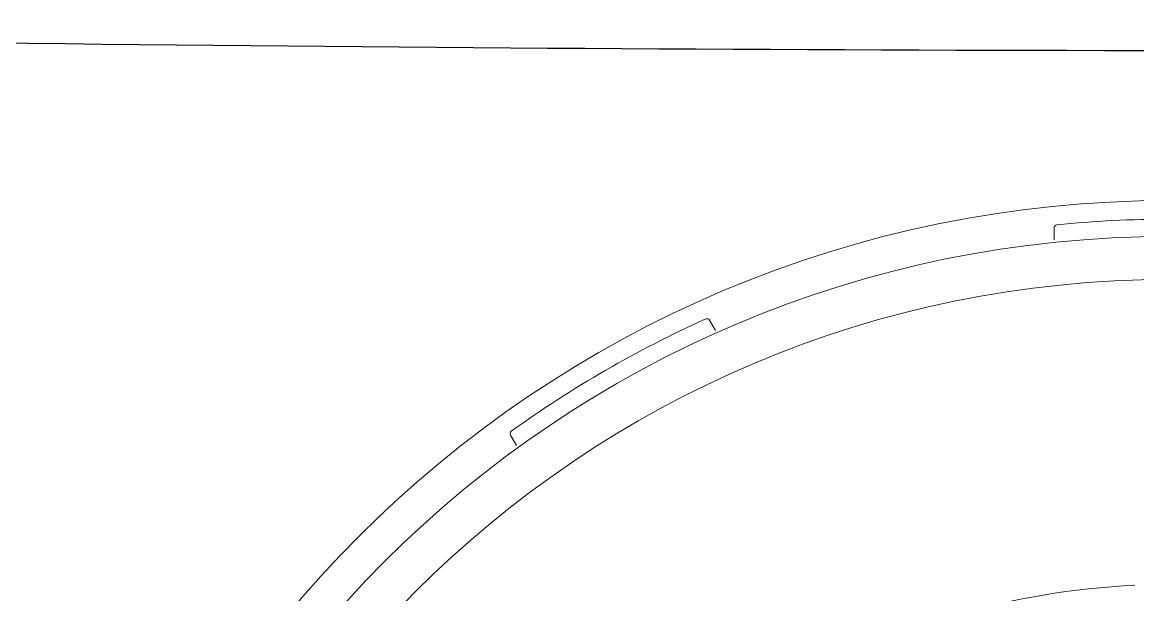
# Model space of a CAD drawing. Extents: x 1075 to 1144, y 510 to 635.
# Drawn here: x 1109.454 to 1111.396, y 581.675 to 582.671 of the extents above; entities that cross this region are included whole.
import ezdxf

# ---------------------------------------------------------------- set-up
doc = ezdxf.new("R2010")
doc.units = 0
doc.header["$MEASUREMENT"] = 0
doc.layers.add('1', color=4, linetype='Continuous')

# ---------------------------------------------------------------- blocks, each defined once
blk = doc.blocks.new('FROG')
at = {"layer": '1', "color": 3, "lineweight": 5}
for p, q in [((-0.2, 1.9266), (-0.2, 1.9478)), ((-0.8007, 1.7868), (-0.7901, 1.7685)), ((-1.1365, 1.5685), (-1.1471, 1.5868))]:
    blk.add_line(p, q, dxfattribs=at)
at = {"layer": '1', "linetype": 'Continuous', "lineweight": 15}
for radius in [1.995, 1.9325, 1.8575]:
    blk.add_circle((0, 0), radius, dxfattribs=at)
at = {"layer": '1', "color": 3, "lineweight": 5}
for centre, radius, start, end in [((0, 0), 1.9625, 84.2829, 95.7171), ((-0.195, 1.9478), 0.005, 95.7171, 180), ((0, 0), 1.9625, 114.2829, 125.7171), ((-0.805, 1.7843), 0.005, 30, 114.2829), ((-1.1428, 1.5893), 0.005, 125.7171, 210), ((0, 0), 1.3265, 92.5926, 147.4074)]:
    blk.add_arc(centre, radius, start, end, dxfattribs=at)
blk = doc.blocks.new('19 HS TX')
at = {"layer": '1', "color": 3, "linetype": 'Continuous'}
for centre, radius, start, end in [((30.6508, 59.6578), 3.3662, 5.3912, 73.042), ((30.7206, 59.5869), 3.246, 7.0125, 73.7349)]:
    blk.add_arc(centre, radius, start, end, dxfattribs=at)
at = {"layer": '1', "color": 2, "linetype": 'Continuous'}
blk.add_arc((35.8245, 242.3762), 179.5475, 268.662228, 271.302591, dxfattribs=at)
at = {"layer": '1'}
blk.add_blockref('FROG', (35.6883, 60.5724), dxfattribs=at)

msp = doc.modelspace()

# ---------------------------------------------------------------- block references
at = {"layer": '1'}
msp.add_blockref('19 HS TX', (1075.7625, 519.7937), dxfattribs=at)

doc.saveas('drawing.dxf')
